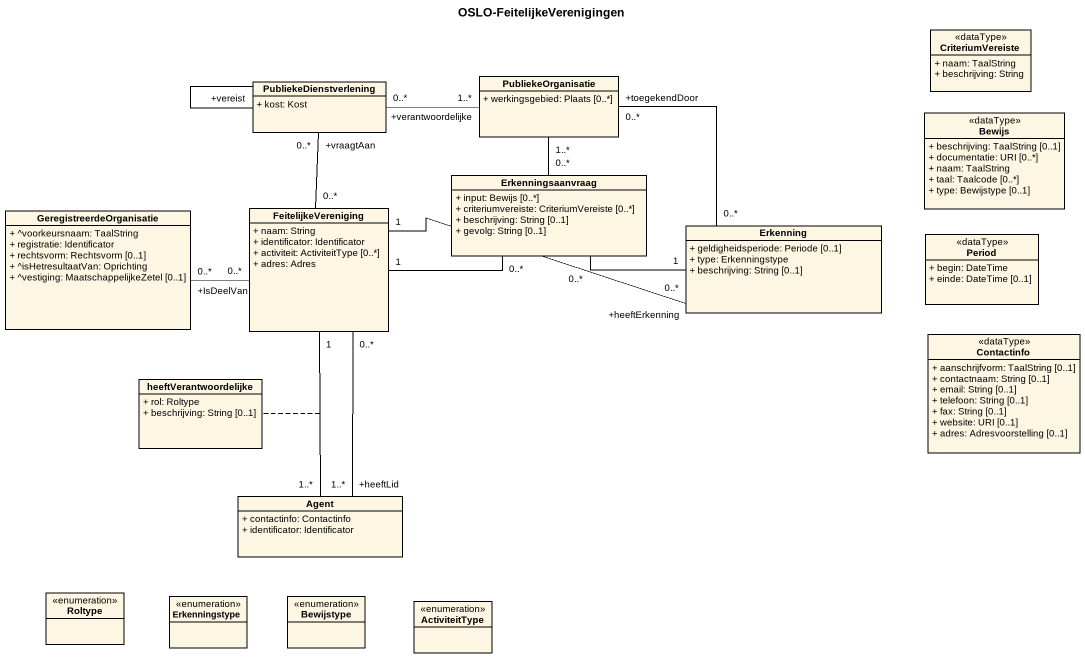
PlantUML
@startuml
title OSLO-FeitelijkeVerenigingen
hide circle
hide empty members
skinparam classAttributeIconSize 0
class CriteriumVereiste <<dataType>> {
  + naam: TaalString
  + beschrijving: String
}
class PubliekeOrganisatie {
  + werkingsgebied: Plaats [0..*]
}
class PubliekeDienstverlening {
  + kost: Kost
}
class Bewijs <<dataType>> {
  + beschrijving: TaalString [0..1]
  + documentatie: URI [0..*]
  + naam: TaalString
  + taal: Taalcode [0..*]
  + type: Bewijstype [0..1]
}
class Erkenningsaanvraag {
  + input: Bewijs [0..*]
  + criteriumvereiste: CriteriumVereiste [0..*]
  + beschrijving: String [0..1]
  + gevolg: String [0..1]
}
class GeregistreerdeOrganisatie {
  + ^voorkeursnaam: TaalString
  + registratie: Identificator
  + rechtsvorm: Rechtsvorm [0..1]
  + ^isHetresultaatVan: Oprichting
  + ^vestiging: MaatschappelijkeZetel [0..1]
}
class FeitelijkeVereniging {
  + naam: String
  + identificator: Identificator
  + activiteit: ActiviteitType [0..*]
  + adres: Adres
}
class Erkenning {
  + geldigheidsperiode: Periode [0..1]
  + type: Erkenningstype
  + beschrijving: String [0..1]
}
class Period <<dataType>> {
  + begin: DateTime
  + einde: DateTime [0..1]
}
class Contactinfo <<dataType>> {
  + aanschrijfvorm: TaalString [0..1]
  + contactnaam: String [0..1]
  + email: String [0..1]
  + telefoon: String [0..1]
  + fax: String [0..1]
  + website: URI [0..1]
  + adres: Adresvoorstelling [0..1]
}
class heeftVerantwoordelijke {
  + rol: Roltype
  + beschrijving: String [0..1]
}
class "Agent" as Agent_ {
  + contactinfo: Contactinfo
  + identificator: Identificator
}
enum Roltype
enum Erkenningstype
enum Bewijstype
enum ActiviteitType
PubliekeDienstverlening "0..*" -right- "+verantwoordelijke\n1..*" PubliekeOrganisatie
PubliekeDienstverlening -- "+vereist" PubliekeDienstverlening
Erkenningsaanvraag "0..*" -up- "1..*" PubliekeOrganisatie
Erkenningsaanvraag "0..*" -left- "1" FeitelijkeVereniging
Erkenningsaanvraag "0..*" -right- "1" Erkenning
FeitelijkeVereniging "0..*" -up- "+vraagtAan\n0..*" PubliekeDienstverlening
FeitelijkeVereniging "0..*" -left- "+IsDeelVan\n0..*" GeregistreerdeOrganisatie
FeitelijkeVereniging "1" -right- "+heeftErkenning\n0..*" Erkenning
FeitelijkeVereniging "0..*" -- "+heeftLid\n1..*" Agent_
FeitelijkeVereniging "1" -- "1..*" Agent_
(FeitelijkeVereniging, Agent_) .. heeftVerantwoordelijke
Erkenning "0..*" -up- "+toegekendDoor\n0..*" PubliekeOrganisatie
@enduml
